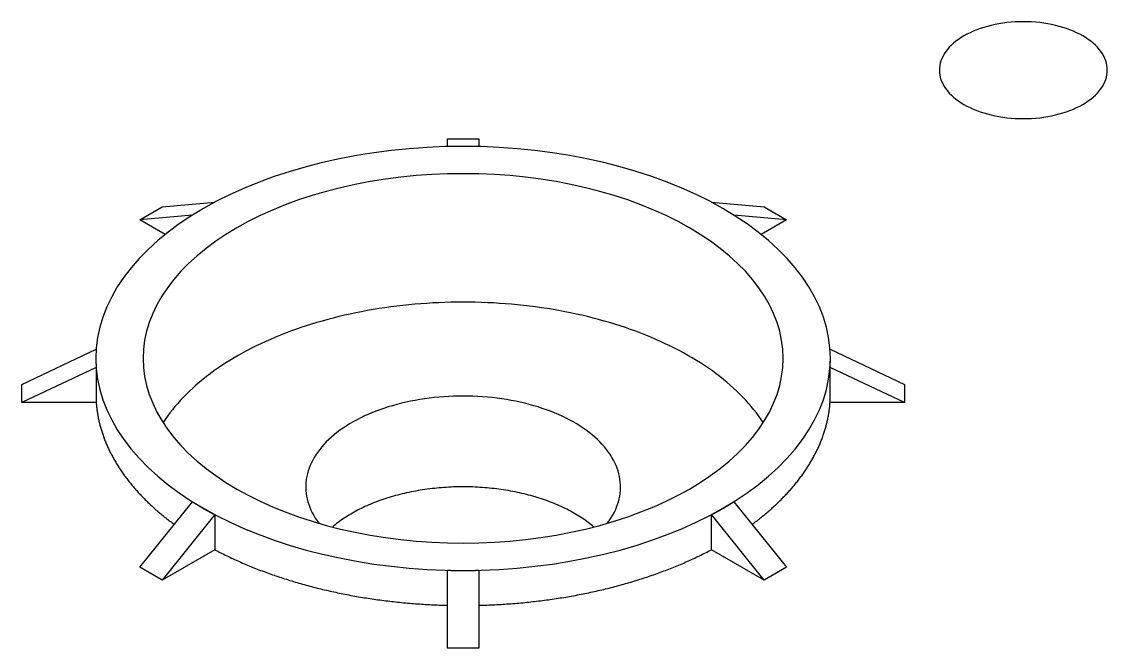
# Model space of a CAD drawing. Extents: x 5.39 to 8.56, y 4.01 to 6.42.
# Drawn here: x 7.7819 to 8.1892, y 5.7603 to 5.9954 of the extents above; entities that cross this region are included whole.
import ezdxf

# ---------------------------------------------------------------- set-up
doc = ezdxf.new("R2010")
doc.units = 0
doc.layers.add('VISIBLE_EDGES_ANSI_', color=7, linetype='CONTINUOUS')

msp = doc.modelspace()

# ---------------------------------------------------------------- linework, layer by layer
at = {"layer": 'VISIBLE_EDGES_ANSI_'}
for p, q in [((7.94165, 5.94857), (7.94165, 5.95152)), ((7.94165, 5.95152), (7.95346, 5.95152)), ((7.95346, 5.95152), (7.95346, 5.94857)), ((7.83462, 5.92593), (7.85437, 5.92769)), ((8.04074, 5.92769), (8.06048, 5.92593)), ((7.82627, 5.92111), (7.83462, 5.92593)), ((7.84602, 5.92287), (7.82627, 5.92111)), ((8.06884, 5.92111), (8.04908, 5.92287)), ((8.06048, 5.92593), (8.06884, 5.92111)), ((7.83578, 5.91561), (7.82627, 5.92111)), ((8.06884, 5.92111), (8.05932, 5.91561)), ((7.78194, 5.85931), (7.80988, 5.87249)), ((8.08522, 5.87249), (8.11317, 5.85931)), ((7.80988, 5.86567), (7.78194, 5.8525)), ((7.80976, 5.86908), (7.80976, 5.86902)), ((7.80988, 5.86567), (7.80988, 5.8525)), ((8.11317, 5.8525), (8.08522, 5.86567)), ((8.08522, 5.8525), (8.08522, 5.86567)), ((8.08535, 5.86908), (8.08535, 5.86902)), ((7.78194, 5.8525), (7.78194, 5.85931)), ((8.11317, 5.85931), (8.11317, 5.8525)), ((7.80988, 5.8525), (7.78194, 5.8525)), ((8.11317, 5.8525), (8.08522, 5.8525)), ((7.82627, 5.7907), (7.84603, 5.81529)), ((8.04907, 5.81529), (8.06884, 5.7907)), ((7.85438, 5.81047), (7.83462, 5.78588)), ((7.85438, 5.81047), (7.85438, 5.79729)), ((8.04072, 5.79729), (8.04072, 5.81047)), ((8.06048, 5.78588), (8.04072, 5.81047)), ((7.85438, 5.79729), (7.83462, 5.78588)), ((8.06048, 5.78588), (8.04072, 5.79729)), ((7.83462, 5.78588), (7.82627, 5.7907)), ((7.94165, 5.76029), (7.94165, 5.7896)), ((7.95346, 5.7896), (7.95346, 5.76029)), ((8.06884, 5.7907), (8.06048, 5.78588)), ((7.95346, 5.76029), (7.94165, 5.76029))]:
    msp.add_line(p, q, dxfattribs=at)
for points in [[(8.12624, 5.97725, 0), (8.12628, 5.97636, 0), (8.12639, 5.97547, 0), (8.12658, 5.97459, 0), (8.12684, 5.97371, 0), (8.12718, 5.97284, 0), (8.1276, 5.97198, 0), (8.12808, 5.97113, 0), (8.12864, 5.9703, 0), (8.12926, 5.96948, 0), (8.12996, 5.96868, 0), (8.13072, 5.96791, 0), (8.13155, 5.96715, 0), (8.13244, 5.96642, 0), (8.13339, 5.96572, 0), (8.1344, 5.96504, 0), (8.13546, 5.9644, 0), (8.13658, 5.96378, 0), (8.13775, 5.9632, 0), (8.13897, 5.96265, 0), (8.14024, 5.96213, 0), (8.14154, 5.96166, 0), (8.14289, 5.96122, 0), (8.14427, 5.96082, 0), (8.14568, 5.96045, 0), (8.14713, 5.96013, 0), (8.14859, 5.95985, 0), (8.15008, 5.95962, 0), (8.15159, 5.95942, 0), (8.15311, 5.95927, 0), (8.15465, 5.95916, 0), (8.15619, 5.95909, 0), (8.15774, 5.95907, 0), (8.15928, 5.95909, 0), (8.16082, 5.95916, 0), (8.16236, 5.95927, 0), (8.16388, 5.95942, 0), (8.16539, 5.95962, 0), (8.16688, 5.95985, 0), (8.16835, 5.96013, 0), (8.16979, 5.96045, 0), (8.1712, 5.96082, 0), (8.17258, 5.96122, 0), (8.17393, 5.96166, 0), (8.17523, 5.96213, 0), (8.1765, 5.96265, 0), (8.17772, 5.9632, 0), (8.17889, 5.96378, 0), (8.18001, 5.9644, 0), (8.18107, 5.96504, 0), (8.18208, 5.96572, 0), (8.18303, 5.96642, 0), (8.18392, 5.96715, 0), (8.18475, 5.96791, 0), (8.18551, 5.96868, 0), (8.18621, 5.96948, 0), (8.18683, 5.9703, 0), (8.18739, 5.97113, 0), (8.18788, 5.97198, 0), (8.18829, 5.97284, 0), (8.18863, 5.97371, 0), (8.18889, 5.97459, 0), (8.18908, 5.97547, 0), (8.18919, 5.97636, 0), (8.18923, 5.97725, 0), (8.18919, 5.97815, 0), (8.18908, 5.97904, 0), (8.18889, 5.97992, 0), (8.18863, 5.9808, 0), (8.18829, 5.98167, 0), (8.18788, 5.98253, 0), (8.18739, 5.98338, 0), (8.18683, 5.98421, 0), (8.18621, 5.98503, 0), (8.18551, 5.98583, 0), (8.18475, 5.9866, 0), (8.18392, 5.98736, 0), (8.18303, 5.98809, 0), (8.18208, 5.98879, 0), (8.18107, 5.98947, 0), (8.18001, 5.99011, 0), (8.17889, 5.99073, 0), (8.17772, 5.99131, 0), (8.1765, 5.99186, 0), (8.17523, 5.99237, 0), (8.17393, 5.99285, 0), (8.17258, 5.99329, 0), (8.1712, 5.99369, 0), (8.16979, 5.99405, 0), (8.16835, 5.99438, 0), (8.16688, 5.99466, 0), (8.16539, 5.99489, 0), (8.16388, 5.99509, 0), (8.16236, 5.99524, 0), (8.16082, 5.99535, 0), (8.15928, 5.99542, 0), (8.15774, 5.99544, 0), (8.15619, 5.99542, 0), (8.15465, 5.99535, 0), (8.15311, 5.99524, 0), (8.15159, 5.99509, 0), (8.15008, 5.99489, 0), (8.14859, 5.99466, 0), (8.14713, 5.99438, 0), (8.14568, 5.99405, 0), (8.14427, 5.99369, 0), (8.14289, 5.99329, 0), (8.14154, 5.99285, 0), (8.14024, 5.99237, 0), (8.13897, 5.99186, 0), (8.13775, 5.99131, 0), (8.13658, 5.99073, 0), (8.13546, 5.99011, 0), (8.1344, 5.98947, 0), (8.13339, 5.98879, 0), (8.13244, 5.98809, 0), (8.13155, 5.98736, 0), (8.13072, 5.9866, 0), (8.12996, 5.98583, 0), (8.12926, 5.98503, 0), (8.12864, 5.98421, 0), (8.12808, 5.98338, 0), (8.1276, 5.98253, 0), (8.12718, 5.98167, 0), (8.12684, 5.9808, 0), (8.12658, 5.97992, 0), (8.12639, 5.97904, 0), (8.12628, 5.97815, 0), (8.12624, 5.97725, 0)], [(7.80976, 5.86908, 0), (7.80992, 5.86518, 0), (7.81042, 5.86129, 0), (7.81125, 5.85741, 0), (7.8124, 5.85356, 0), (7.81389, 5.84975, 0), (7.81569, 5.84599, 0), (7.81781, 5.84228, 0), (7.82025, 5.83864, 0), (7.82299, 5.83507, 0), (7.82603, 5.83158, 0), (7.82936, 5.82818, 0), (7.83298, 5.82489, 0), (7.83687, 5.82169, 0), (7.84104, 5.81861, 0), (7.84545, 5.81566, 0), (7.85012, 5.81283, 0), (7.85501, 5.81014, 0), (7.86014, 5.80759, 0), (7.86547, 5.80518, 0), (7.871, 5.80294, 0), (7.87671, 5.80085, 0), (7.8826, 5.79892, 0), (7.88864, 5.79717, 0), (7.89482, 5.79558, 0), (7.90113, 5.79418, 0), (7.90755, 5.79295, 0), (7.91407, 5.79191, 0), (7.92067, 5.79106, 0), (7.92733, 5.79039, 0), (7.93405, 5.78991, 0), (7.94079, 5.78962, 0), (7.94755, 5.78953, 0), (7.95431, 5.78962, 0), (7.96106, 5.78991, 0), (7.96777, 5.79039, 0), (7.97443, 5.79106, 0), (7.98103, 5.79191, 0), (7.98755, 5.79295, 0), (7.99397, 5.79418, 0), (8.00028, 5.79558, 0), (8.00647, 5.79717, 0), (8.01251, 5.79892, 0), (8.01839, 5.80085, 0), (8.02411, 5.80294, 0), (8.02964, 5.80518, 0), (8.03497, 5.80759, 0), (8.04009, 5.81014, 0), (8.04499, 5.81283, 0), (8.04965, 5.81566, 0), (8.05407, 5.81861, 0), (8.05823, 5.82169, 0), (8.06213, 5.82489, 0), (8.06574, 5.82818, 0), (8.06908, 5.83158, 0), (8.07212, 5.83507, 0), (8.07486, 5.83864, 0), (8.07729, 5.84228, 0), (8.07941, 5.84599, 0), (8.08122, 5.84975, 0), (8.0827, 5.85356, 0), (8.08386, 5.85741, 0), (8.08468, 5.86129, 0), (8.08518, 5.86518, 0), (8.08535, 5.86908, 0), (8.08518, 5.87299, 0), (8.08468, 5.87688, 0), (8.08386, 5.88076, 0), (8.0827, 5.88461, 0), (8.08122, 5.88842, 0), (8.07941, 5.89218, 0), (8.07729, 5.89589, 0), (8.07486, 5.89953, 0), (8.07212, 5.9031, 0), (8.06908, 5.90659, 0), (8.06574, 5.90998, 0), (8.06213, 5.91328, 0), (8.05823, 5.91648, 0), (8.05407, 5.91955, 0), (8.04965, 5.92251, 0), (8.04499, 5.92534, 0), (8.04009, 5.92803, 0), (8.03497, 5.93058, 0), (8.02964, 5.93298, 0), (8.02411, 5.93523, 0), (8.01839, 5.93732, 0), (8.01251, 5.93925, 0), (8.00647, 5.941, 0), (8.00028, 5.94259, 0), (7.99397, 5.94399, 0), (7.98755, 5.94522, 0), (7.98103, 5.94626, 0), (7.97443, 5.94711, 0), (7.96777, 5.94778, 0), (7.96106, 5.94826, 0), (7.95431, 5.94855, 0), (7.94755, 5.94864, 0), (7.94079, 5.94855, 0), (7.93405, 5.94826, 0), (7.92733, 5.94778, 0), (7.92067, 5.94711, 0), (7.91407, 5.94626, 0), (7.90755, 5.94522, 0), (7.90113, 5.94399, 0), (7.89482, 5.94259, 0), (7.88864, 5.941, 0), (7.8826, 5.93925, 0), (7.87671, 5.93732, 0), (7.871, 5.93523, 0), (7.86547, 5.93298, 0), (7.86014, 5.93058, 0), (7.85501, 5.92803, 0), (7.85012, 5.92534, 0), (7.84545, 5.92251, 0), (7.84104, 5.91955, 0), (7.83687, 5.91648, 0), (7.83298, 5.91328, 0), (7.82936, 5.90998, 0), (7.82603, 5.90659, 0), (7.82299, 5.9031, 0), (7.82025, 5.89953, 0), (7.81781, 5.89589, 0), (7.81569, 5.89218, 0), (7.81389, 5.88842, 0), (7.8124, 5.88461, 0), (7.81125, 5.88076, 0), (7.81042, 5.87688, 0), (7.80992, 5.87299, 0), (7.80976, 5.86908, 0)], [(7.82747, 5.86908, 0), (7.82762, 5.86568, 0), (7.82805, 5.86229, 0), (7.82877, 5.85891, 0), (7.82978, 5.85556, 0), (7.83107, 5.85224, 0), (7.83264, 5.84896, 0), (7.83449, 5.84573, 0), (7.83661, 5.84255, 0), (7.839, 5.83944, 0), (7.84165, 5.8364, 0), (7.84456, 5.83344, 0), (7.84771, 5.83057, 0), (7.8511, 5.82779, 0), (7.85473, 5.8251, 0), (7.85858, 5.82253, 0), (7.86264, 5.82006, 0), (7.86691, 5.81772, 0), (7.87138, 5.81549, 0), (7.87602, 5.8134, 0), (7.88084, 5.81144, 0), (7.88582, 5.80962, 0), (7.89095, 5.80794, 0), (7.89621, 5.80641, 0), (7.9016, 5.80503, 0), (7.9071, 5.80381, 0), (7.9127, 5.80274, 0), (7.91838, 5.80184, 0), (7.92413, 5.80109, 0), (7.92993, 5.80051, 0), (7.93578, 5.80009, 0), (7.94166, 5.79984, 0), (7.94755, 5.79976, 0), (7.95344, 5.79984, 0), (7.95932, 5.80009, 0), (7.96517, 5.80051, 0), (7.97098, 5.80109, 0), (7.97673, 5.80184, 0), (7.98241, 5.80274, 0), (7.98801, 5.80381, 0), (7.9935, 5.80503, 0), (7.99889, 5.80641, 0), (8.00416, 5.80794, 0), (8.00929, 5.80962, 0), (8.01426, 5.81144, 0), (8.01908, 5.8134, 0), (8.02373, 5.81549, 0), (8.02819, 5.81772, 0), (8.03246, 5.82006, 0), (8.03652, 5.82253, 0), (8.04037, 5.8251, 0), (8.044, 5.82779, 0), (8.04739, 5.83057, 0), (8.05055, 5.83344, 0), (8.05345, 5.8364, 0), (8.0561, 5.83944, 0), (8.05849, 5.84255, 0), (8.06061, 5.84573, 0), (8.06246, 5.84896, 0), (8.06403, 5.85224, 0), (8.06532, 5.85556, 0), (8.06633, 5.85891, 0), (8.06705, 5.86229, 0), (8.06749, 5.86568, 0), (8.06763, 5.86908, 0), (8.06749, 5.87249, 0), (8.06705, 5.87588, 0), (8.06633, 5.87926, 0), (8.06532, 5.88261, 0), (8.06403, 5.88593, 0), (8.06246, 5.88921, 0), (8.06061, 5.89244, 0), (8.05849, 5.89562, 0), (8.0561, 5.89873, 0), (8.05345, 5.90177, 0), (8.05055, 5.90473, 0), (8.04739, 5.9076, 0), (8.044, 5.91038, 0), (8.04037, 5.91307, 0), (8.03652, 5.91564, 0), (8.03246, 5.91811, 0), (8.02819, 5.92045, 0), (8.02373, 5.92268, 0), (8.01908, 5.92477, 0), (8.01426, 5.92673, 0), (8.00929, 5.92855, 0), (8.00416, 5.93023, 0), (7.99889, 5.93176, 0), (7.9935, 5.93314, 0), (7.98801, 5.93436, 0), (7.98241, 5.93543, 0), (7.97673, 5.93633, 0), (7.97098, 5.93708, 0), (7.96517, 5.93766, 0), (7.95932, 5.93808, 0), (7.95344, 5.93833, 0), (7.94755, 5.93841, 0), (7.94166, 5.93833, 0), (7.93578, 5.93808, 0), (7.92993, 5.93766, 0), (7.92413, 5.93708, 0), (7.91838, 5.93633, 0), (7.9127, 5.93543, 0), (7.9071, 5.93436, 0), (7.9016, 5.93314, 0), (7.89621, 5.93176, 0), (7.89095, 5.93023, 0), (7.88582, 5.92855, 0), (7.88084, 5.92673, 0), (7.87602, 5.92477, 0), (7.87138, 5.92268, 0), (7.86691, 5.92045, 0), (7.86264, 5.91811, 0), (7.85858, 5.91564, 0), (7.85473, 5.91307, 0), (7.8511, 5.91038, 0), (7.84771, 5.9076, 0), (7.84456, 5.90473, 0), (7.84165, 5.90177, 0), (7.839, 5.89873, 0), (7.83661, 5.89562, 0), (7.83449, 5.89244, 0), (7.83264, 5.88921, 0), (7.83107, 5.88593, 0), (7.82978, 5.88261, 0), (7.82877, 5.87926, 0), (7.82805, 5.87588, 0), (7.82762, 5.87249, 0), (7.82747, 5.86908, 0)], [(8.06014, 5.84498, 0), (8.05932, 5.84621, 0), (8.05847, 5.84743, 0), (8.05758, 5.84864, 0), (8.05664, 5.84984, 0), (8.05567, 5.85103, 0), (8.05466, 5.85221, 0), (8.05361, 5.85338, 0), (8.05252, 5.85454, 0), (8.05139, 5.85568, 0), (8.05023, 5.85681, 0), (8.04903, 5.85793, 0), (8.04779, 5.85904, 0), (8.04652, 5.86013, 0), (8.04521, 5.86121, 0), (8.04386, 5.86227, 0), (8.04248, 5.86332, 0), (8.04107, 5.86436, 0), (8.03962, 5.86537, 0), (8.03814, 5.86637, 0), (8.03663, 5.86736, 0), (8.03508, 5.86833, 0), (8.0335, 5.86928, 0), (8.0319, 5.87021, 0), (8.03026, 5.87113, 0), (8.02859, 5.87203, 0), (8.02689, 5.87291, 0), (8.02516, 5.87377, 0), (8.02341, 5.87461, 0), (8.02163, 5.87543, 0), (8.01982, 5.87623, 0), (8.01799, 5.87702, 0), (8.01613, 5.87778, 0), (8.01424, 5.87852, 0), (8.01233, 5.87924, 0), (8.0104, 5.87994, 0), (8.00845, 5.88062, 0), (8.00647, 5.88128, 0), (8.00447, 5.88191, 0), (8.00245, 5.88252, 0), (8.00041, 5.88311, 0), (7.99836, 5.88368, 0), (7.99628, 5.88423, 0), (7.99419, 5.88475, 0), (7.99208, 5.88525, 0), (7.98995, 5.88573, 0), (7.98781, 5.88618, 0), (7.98566, 5.88661, 0), (7.98349, 5.88702, 0), (7.9813, 5.8874, 0), (7.97911, 5.88776, 0), (7.9769, 5.88809, 0), (7.97469, 5.8884, 0), (7.97246, 5.88869, 0), (7.97022, 5.88895, 0), (7.96798, 5.88918, 0), (7.96573, 5.8894, 0), (7.96347, 5.88958, 0), (7.96121, 5.88974, 0), (7.95894, 5.88988, 0), (7.95667, 5.88999, 0), (7.95439, 5.89008, 0), (7.95211, 5.89014, 0), (7.94983, 5.89018, 0), (7.94755, 5.89019, 0), (7.94527, 5.89018, 0), (7.94299, 5.89014, 0), (7.94071, 5.89008, 0), (7.93844, 5.88999, 0), (7.93617, 5.88988, 0), (7.9339, 5.88974, 0), (7.93163, 5.88958, 0), (7.92938, 5.8894, 0), (7.92713, 5.88918, 0), (7.92488, 5.88895, 0), (7.92265, 5.88869, 0), (7.92042, 5.8884, 0), (7.9182, 5.88809, 0), (7.916, 5.88776, 0), (7.9138, 5.8874, 0), (7.91162, 5.88702, 0), (7.90945, 5.88661, 0), (7.90729, 5.88618, 0), (7.90515, 5.88573, 0), (7.90303, 5.88525, 0), (7.90092, 5.88475, 0), (7.89882, 5.88423, 0), (7.89675, 5.88368, 0), (7.89469, 5.88311, 0), (7.89265, 5.88252, 0), (7.89063, 5.88191, 0), (7.88864, 5.88128, 0), (7.88666, 5.88062, 0), (7.8847, 5.87994, 0), (7.88277, 5.87924, 0), (7.88086, 5.87852, 0), (7.87898, 5.87778, 0), (7.87712, 5.87702, 0), (7.87528, 5.87623, 0), (7.87348, 5.87543, 0), (7.87169, 5.87461, 0), (7.86994, 5.87377, 0), (7.86821, 5.87291, 0), (7.86652, 5.87203, 0), (7.86485, 5.87113, 0), (7.86321, 5.87021, 0), (7.8616, 5.86928, 0), (7.86002, 5.86833, 0), (7.85848, 5.86736, 0), (7.85697, 5.86637, 0), (7.85548, 5.86537, 0), (7.85404, 5.86436, 0), (7.85262, 5.86332, 0), (7.85124, 5.86227, 0), (7.8499, 5.86121, 0), (7.84859, 5.86013, 0), (7.84732, 5.85904, 0), (7.84608, 5.85793, 0), (7.84488, 5.85681, 0), (7.84371, 5.85568, 0), (7.84259, 5.85454, 0), (7.8415, 5.85338, 0), (7.84045, 5.85221, 0), (7.83944, 5.85103, 0), (7.83846, 5.84984, 0), (7.83753, 5.84864, 0), (7.83664, 5.84743, 0), (7.83578, 5.84621, 0), (7.83497, 5.84498, 0)], [(7.80976, 5.86902, 0), (7.80976, 5.86899, 0), (7.80976, 5.86897, 0), (7.80976, 5.86894, 0), (7.80976, 5.86891, 0), (7.80976, 5.86889, 0), (7.80976, 5.86886, 0), (7.80976, 5.86883, 0), (7.80976, 5.86881, 0), (7.80976, 5.86878, 0), (7.80976, 5.86875, 0), (7.80976, 5.86873, 0), (7.80976, 5.8687, 0), (7.80976, 5.86867, 0), (7.80976, 5.86865, 0), (7.80976, 5.86862, 0), (7.80976, 5.86859, 0), (7.80976, 5.86857, 0), (7.80976, 5.86854, 0), (7.80976, 5.86851, 0), (7.80976, 5.86849, 0), (7.80976, 5.86846, 0), (7.80976, 5.86844, 0), (7.80976, 5.86841, 0), (7.80976, 5.86838, 0), (7.80976, 5.86836, 0), (7.80976, 5.86833, 0), (7.80976, 5.8683, 0), (7.80976, 5.86828, 0), (7.80976, 5.86825, 0), (7.80976, 5.86822, 0), (7.80976, 5.8682, 0), (7.80977, 5.86817, 0), (7.80977, 5.86814, 0), (7.80977, 5.86812, 0), (7.80977, 5.86809, 0), (7.80977, 5.86807, 0), (7.80977, 5.86804, 0), (7.80977, 5.86801, 0), (7.80977, 5.86799, 0), (7.80977, 5.86796, 0), (7.80977, 5.86793, 0), (7.80977, 5.86791, 0), (7.80977, 5.86788, 0), (7.80977, 5.86785, 0), (7.80977, 5.86783, 0), (7.80977, 5.8678, 0), (7.80977, 5.86778, 0), (7.80977, 5.86775, 0), (7.80978, 5.86772, 0), (7.80978, 5.8677, 0), (7.80978, 5.86767, 0), (7.80978, 5.86764, 0), (7.80978, 5.86762, 0), (7.80978, 5.86759, 0), (7.80978, 5.86757, 0), (7.80978, 5.86754, 0), (7.80978, 5.86751, 0), (7.80978, 5.86749, 0), (7.80978, 5.86746, 0), (7.80978, 5.86743, 0), (7.80979, 5.86741, 0), (7.80979, 5.86738, 0), (7.80979, 5.86736, 0), (7.80979, 5.86733, 0), (7.80979, 5.8673, 0), (7.80979, 5.86728, 0), (7.80979, 5.86725, 0), (7.80979, 5.86723, 0), (7.80979, 5.8672, 0), (7.8098, 5.86717, 0), (7.8098, 5.86715, 0), (7.8098, 5.86712, 0), (7.8098, 5.86709, 0), (7.8098, 5.86707, 0), (7.8098, 5.86704, 0), (7.8098, 5.86702, 0), (7.8098, 5.86699, 0), (7.8098, 5.86696, 0), (7.80981, 5.86694, 0), (7.80981, 5.86691, 0), (7.80981, 5.86689, 0), (7.80981, 5.86686, 0), (7.80981, 5.86683, 0), (7.80981, 5.86681, 0), (7.80981, 5.86678, 0), (7.80981, 5.86676, 0), (7.80982, 5.86673, 0), (7.80982, 5.8667, 0), (7.80982, 5.86668, 0), (7.80982, 5.86665, 0), (7.80982, 5.86663, 0), (7.80982, 5.8666, 0), (7.80982, 5.86657, 0), (7.80983, 5.86655, 0), (7.80983, 5.86652, 0), (7.80983, 5.8665, 0), (7.80983, 5.86647, 0), (7.80983, 5.86644, 0), (7.80983, 5.86642, 0), (7.80983, 5.86639, 0), (7.80984, 5.86637, 0), (7.80984, 5.86634, 0), (7.80984, 5.86631, 0), (7.80984, 5.86629, 0), (7.80984, 5.86626, 0), (7.80984, 5.86624, 0), (7.80985, 5.86621, 0), (7.80985, 5.86619, 0), (7.80985, 5.86616, 0), (7.80985, 5.86613, 0), (7.80985, 5.86611, 0), (7.80985, 5.86608, 0), (7.80986, 5.86606, 0), (7.80986, 5.86603, 0), (7.80986, 5.866, 0), (7.80986, 5.86598, 0), (7.80986, 5.86595, 0), (7.80986, 5.86593, 0), (7.80987, 5.8659, 0), (7.80987, 5.86588, 0), (7.80987, 5.86585, 0), (7.80987, 5.86582, 0), (7.80987, 5.8658, 0), (7.80988, 5.86577, 0), (7.80988, 5.86575, 0), (7.80988, 5.86572, 0), (7.80988, 5.8657, 0), (7.80988, 5.86567, 0)], [(8.08522, 5.86567, 0), (8.08522, 5.8657, 0), (8.08523, 5.86572, 0), (8.08523, 5.86575, 0), (8.08523, 5.86577, 0), (8.08523, 5.8658, 0), (8.08523, 5.86582, 0), (8.08523, 5.86585, 0), (8.08524, 5.86588, 0), (8.08524, 5.8659, 0), (8.08524, 5.86593, 0), (8.08524, 5.86595, 0), (8.08524, 5.86598, 0), (8.08525, 5.866, 0), (8.08525, 5.86603, 0), (8.08525, 5.86606, 0), (8.08525, 5.86608, 0), (8.08525, 5.86611, 0), (8.08525, 5.86613, 0), (8.08526, 5.86616, 0), (8.08526, 5.86619, 0), (8.08526, 5.86621, 0), (8.08526, 5.86624, 0), (8.08526, 5.86626, 0), (8.08526, 5.86629, 0), (8.08527, 5.86631, 0), (8.08527, 5.86634, 0), (8.08527, 5.86637, 0), (8.08527, 5.86639, 0), (8.08527, 5.86642, 0), (8.08527, 5.86644, 0), (8.08527, 5.86647, 0), (8.08528, 5.8665, 0), (8.08528, 5.86652, 0), (8.08528, 5.86655, 0), (8.08528, 5.86657, 0), (8.08528, 5.8666, 0), (8.08528, 5.86663, 0), (8.08529, 5.86665, 0), (8.08529, 5.86668, 0), (8.08529, 5.8667, 0), (8.08529, 5.86673, 0), (8.08529, 5.86676, 0), (8.08529, 5.86678, 0), (8.08529, 5.86681, 0), (8.08529, 5.86683, 0), (8.0853, 5.86686, 0), (8.0853, 5.86689, 0), (8.0853, 5.86691, 0), (8.0853, 5.86694, 0), (8.0853, 5.86696, 0), (8.0853, 5.86699, 0), (8.0853, 5.86702, 0), (8.0853, 5.86704, 0), (8.08531, 5.86707, 0), (8.08531, 5.86709, 0), (8.08531, 5.86712, 0), (8.08531, 5.86715, 0), (8.08531, 5.86717, 0), (8.08531, 5.8672, 0), (8.08531, 5.86723, 0), (8.08531, 5.86725, 0), (8.08531, 5.86728, 0), (8.08532, 5.8673, 0), (8.08532, 5.86733, 0), (8.08532, 5.86736, 0), (8.08532, 5.86738, 0), (8.08532, 5.86741, 0), (8.08532, 5.86743, 0), (8.08532, 5.86746, 0), (8.08532, 5.86749, 0), (8.08532, 5.86751, 0), (8.08532, 5.86754, 0), (8.08532, 5.86757, 0), (8.08533, 5.86759, 0), (8.08533, 5.86762, 0), (8.08533, 5.86764, 0), (8.08533, 5.86767, 0), (8.08533, 5.8677, 0), (8.08533, 5.86772, 0), (8.08533, 5.86775, 0), (8.08533, 5.86778, 0), (8.08533, 5.8678, 0), (8.08533, 5.86783, 0), (8.08533, 5.86785, 0), (8.08533, 5.86788, 0), (8.08533, 5.86791, 0), (8.08533, 5.86793, 0), (8.08534, 5.86796, 0), (8.08534, 5.86799, 0), (8.08534, 5.86801, 0), (8.08534, 5.86804, 0), (8.08534, 5.86807, 0), (8.08534, 5.86809, 0), (8.08534, 5.86812, 0), (8.08534, 5.86814, 0), (8.08534, 5.86817, 0), (8.08534, 5.8682, 0), (8.08534, 5.86822, 0), (8.08534, 5.86825, 0), (8.08534, 5.86828, 0), (8.08534, 5.8683, 0), (8.08534, 5.86833, 0), (8.08534, 5.86836, 0), (8.08534, 5.86838, 0), (8.08534, 5.86841, 0), (8.08534, 5.86844, 0), (8.08534, 5.86846, 0), (8.08534, 5.86849, 0), (8.08534, 5.86851, 0), (8.08535, 5.86854, 0), (8.08535, 5.86857, 0), (8.08535, 5.86859, 0), (8.08535, 5.86862, 0), (8.08535, 5.86865, 0), (8.08535, 5.86867, 0), (8.08535, 5.8687, 0), (8.08535, 5.86873, 0), (8.08535, 5.86875, 0), (8.08535, 5.86878, 0), (8.08535, 5.86881, 0), (8.08535, 5.86883, 0), (8.08535, 5.86886, 0), (8.08535, 5.86889, 0), (8.08535, 5.86891, 0), (8.08535, 5.86894, 0), (8.08535, 5.86897, 0), (8.08535, 5.86899, 0), (8.08535, 5.86902, 0)], [(8.00165, 5.80719, 0), (8.00236, 5.80817, 0), (8.00301, 5.80915, 0), (8.00361, 5.81015, 0), (8.00416, 5.81116, 0), (8.00466, 5.81218, 0), (8.0051, 5.8132, 0), (8.00548, 5.81423, 0), (8.00581, 5.81527, 0), (8.00608, 5.81632, 0), (8.0063, 5.81737, 0), (8.00646, 5.81842, 0), (8.00656, 5.81948, 0), (8.0066, 5.82053, 0), (8.00659, 5.82159, 0), (8.00653, 5.82264, 0), (8.0064, 5.8237, 0), (8.00622, 5.82475, 0), (8.00599, 5.8258, 0), (8.00569, 5.82684, 0), (8.00535, 5.82788, 0), (8.00494, 5.82891, 0), (8.00448, 5.82993, 0), (8.00397, 5.83095, 0), (8.0034, 5.83195, 0), (8.00278, 5.83294, 0), (8.0021, 5.83393, 0), (8.00138, 5.8349, 0), (8.0006, 5.83585, 0), (7.99977, 5.83679, 0), (7.99889, 5.83772, 0), (7.99796, 5.83863, 0), (7.99698, 5.83952, 0), (7.99596, 5.8404, 0), (7.99488, 5.84126, 0), (7.99377, 5.84209, 0), (7.99261, 5.84291, 0), (7.9914, 5.84371, 0), (7.99015, 5.84448, 0), (7.98887, 5.84523, 0), (7.98754, 5.84596, 0), (7.98617, 5.84666, 0), (7.98477, 5.84734, 0), (7.98333, 5.84799, 0), (7.98186, 5.84862, 0), (7.98035, 5.84922, 0), (7.97881, 5.84979, 0), (7.97725, 5.85034, 0), (7.97565, 5.85086, 0), (7.97403, 5.85134, 0), (7.97238, 5.8518, 0), (7.97071, 5.85223, 0), (7.96901, 5.85263, 0), (7.9673, 5.853, 0), (7.96556, 5.85334, 0), (7.96381, 5.85364, 0), (7.96204, 5.85392, 0), (7.96026, 5.85416, 0), (7.95847, 5.85437, 0), (7.95667, 5.85455, 0), (7.95485, 5.8547, 0), (7.95304, 5.85481, 0), (7.95121, 5.8549, 0), (7.94938, 5.85495, 0), (7.94755, 5.85496, 0), (7.94572, 5.85495, 0), (7.94389, 5.8549, 0), (7.94207, 5.85481, 0), (7.94025, 5.8547, 0), (7.93844, 5.85455, 0), (7.93663, 5.85437, 0), (7.93484, 5.85416, 0), (7.93306, 5.85392, 0), (7.93129, 5.85364, 0), (7.92954, 5.85334, 0), (7.92781, 5.853, 0), (7.92609, 5.85263, 0), (7.9244, 5.85223, 0), (7.92273, 5.8518, 0), (7.92108, 5.85134, 0), (7.91945, 5.85086, 0), (7.91786, 5.85034, 0), (7.91629, 5.84979, 0), (7.91475, 5.84922, 0), (7.91325, 5.84862, 0), (7.91177, 5.84799, 0), (7.91034, 5.84734, 0), (7.90893, 5.84666, 0), (7.90757, 5.84596, 0), (7.90624, 5.84523, 0), (7.90495, 5.84448, 0), (7.9037, 5.84371, 0), (7.9025, 5.84291, 0), (7.90134, 5.84209, 0), (7.90022, 5.84126, 0), (7.89915, 5.8404, 0), (7.89812, 5.83952, 0), (7.89715, 5.83863, 0), (7.89622, 5.83772, 0), (7.89534, 5.83679, 0), (7.89451, 5.83585, 0), (7.89373, 5.8349, 0), (7.893, 5.83393, 0), (7.89233, 5.83294, 0), (7.89171, 5.83195, 0), (7.89114, 5.83095, 0), (7.89062, 5.82993, 0), (7.89016, 5.82891, 0), (7.88976, 5.82788, 0), (7.88941, 5.82684, 0), (7.88912, 5.8258, 0), (7.88888, 5.82475, 0), (7.8887, 5.8237, 0), (7.88858, 5.82264, 0), (7.88851, 5.82159, 0), (7.8885, 5.82053, 0), (7.88855, 5.81948, 0), (7.88865, 5.81842, 0), (7.88881, 5.81737, 0), (7.88902, 5.81632, 0), (7.8893, 5.81527, 0), (7.88963, 5.81423, 0), (7.89001, 5.8132, 0), (7.89045, 5.81218, 0), (7.89094, 5.81116, 0), (7.89149, 5.81015, 0), (7.89209, 5.80915, 0), (7.89275, 5.80817, 0), (7.89346, 5.80719, 0)], [(7.80988, 5.8525, 0), (7.80991, 5.85211, 0), (7.80995, 5.85172, 0), (7.80998, 5.85134, 0), (7.81002, 5.85095, 0), (7.81007, 5.85056, 0), (7.81011, 5.85018, 0), (7.81016, 5.84979, 0), (7.81022, 5.8494, 0), (7.81027, 5.84902, 0), (7.81033, 5.84863, 0), (7.8104, 5.84825, 0), (7.81046, 5.84786, 0), (7.81053, 5.84748, 0), (7.81061, 5.84709, 0), (7.81068, 5.84671, 0), (7.81076, 5.84632, 0), (7.81084, 5.84594, 0), (7.81093, 5.84556, 0), (7.81102, 5.84517, 0), (7.81111, 5.84479, 0), (7.8112, 5.84441, 0), (7.8113, 5.84402, 0), (7.8114, 5.84364, 0), (7.81151, 5.84326, 0), (7.81162, 5.84288, 0), (7.81173, 5.84249, 0), (7.81184, 5.84211, 0), (7.81196, 5.84173, 0), (7.81208, 5.84135, 0), (7.81221, 5.84097, 0), (7.81233, 5.84059, 0), (7.81247, 5.84021, 0), (7.8126, 5.83983, 0), (7.81274, 5.83945, 0), (7.81288, 5.83907, 0), (7.81302, 5.83869, 0), (7.81317, 5.83832, 0), (7.81332, 5.83794, 0), (7.81347, 5.83756, 0), (7.81363, 5.83719, 0), (7.81379, 5.83681, 0), (7.81395, 5.83643, 0), (7.81411, 5.83606, 0), (7.81428, 5.83569, 0), (7.81445, 5.83531, 0), (7.81463, 5.83494, 0), (7.81481, 5.83456, 0), (7.81499, 5.83419, 0), (7.81517, 5.83382, 0), (7.81536, 5.83345, 0), (7.81555, 5.83308, 0), (7.81575, 5.83271, 0), (7.81594, 5.83234, 0), (7.81614, 5.83197, 0), (7.81635, 5.8316, 0), (7.81655, 5.83123, 0), (7.81676, 5.83086, 0), (7.81698, 5.83049, 0), (7.81719, 5.83013, 0), (7.81741, 5.82976, 0), (7.81763, 5.8294, 0), (7.81786, 5.82903, 0), (7.81808, 5.82867, 0), (7.81832, 5.8283, 0), (7.81855, 5.82794, 0), (7.81879, 5.82758, 0), (7.81903, 5.82722, 0), (7.81927, 5.82686, 0), (7.81952, 5.8265, 0), (7.81977, 5.82614, 0), (7.82002, 5.82578, 0), (7.82027, 5.82542, 0), (7.82053, 5.82506, 0), (7.82079, 5.82471, 0), (7.82106, 5.82435, 0), (7.82133, 5.824, 0), (7.8216, 5.82364, 0), (7.82187, 5.82329, 0), (7.82215, 5.82294, 0), (7.82243, 5.82258, 0), (7.82271, 5.82223, 0), (7.82299, 5.82188, 0), (7.82328, 5.82153, 0), (7.82357, 5.82118, 0), (7.82387, 5.82084, 0), (7.82416, 5.82049, 0), (7.82446, 5.82014, 0), (7.82477, 5.8198, 0), (7.82507, 5.81945, 0), (7.82538, 5.81911, 0), (7.82569, 5.81877, 0), (7.82601, 5.81842, 0), (7.82632, 5.81808, 0), (7.82664, 5.81774, 0), (7.82697, 5.8174, 0), (7.82729, 5.81707, 0), (7.82762, 5.81673, 0), (7.82795, 5.81639, 0), (7.82829, 5.81606, 0), (7.82863, 5.81572, 0), (7.82897, 5.81539, 0), (7.82931, 5.81506, 0), (7.82965, 5.81472, 0), (7.83, 5.81439, 0), (7.83035, 5.81406, 0), (7.83071, 5.81373, 0), (7.83107, 5.81341, 0), (7.83142, 5.81308, 0), (7.83179, 5.81275, 0), (7.83215, 5.81243, 0), (7.83252, 5.81211, 0), (7.83289, 5.81178, 0), (7.83326, 5.81146, 0), (7.83364, 5.81114, 0), (7.83402, 5.81082, 0), (7.8344, 5.8105, 0), (7.83478, 5.81019, 0), (7.83517, 5.80987, 0), (7.83556, 5.80955, 0), (7.83595, 5.80924, 0), (7.83635, 5.80893, 0), (7.83674, 5.80862, 0), (7.83714, 5.8083, 0), (7.83755, 5.808, 0), (7.83795, 5.80769, 0), (7.83836, 5.80738, 0), (7.83877, 5.80707, 0), (7.83918, 5.80677, 0)], [(8.05592, 5.80677, 0), (8.05634, 5.80707, 0), (8.05675, 5.80738, 0), (8.05715, 5.80769, 0), (8.05756, 5.808, 0), (8.05796, 5.8083, 0), (8.05836, 5.80862, 0), (8.05876, 5.80893, 0), (8.05915, 5.80924, 0), (8.05955, 5.80955, 0), (8.05993, 5.80987, 0), (8.06032, 5.81019, 0), (8.06071, 5.8105, 0), (8.06109, 5.81082, 0), (8.06147, 5.81114, 0), (8.06184, 5.81146, 0), (8.06221, 5.81178, 0), (8.06258, 5.81211, 0), (8.06295, 5.81243, 0), (8.06332, 5.81275, 0), (8.06368, 5.81308, 0), (8.06404, 5.81341, 0), (8.0644, 5.81373, 0), (8.06475, 5.81406, 0), (8.0651, 5.81439, 0), (8.06545, 5.81472, 0), (8.0658, 5.81506, 0), (8.06614, 5.81539, 0), (8.06648, 5.81572, 0), (8.06682, 5.81606, 0), (8.06715, 5.81639, 0), (8.06748, 5.81673, 0), (8.06781, 5.81707, 0), (8.06814, 5.8174, 0), (8.06846, 5.81774, 0), (8.06878, 5.81808, 0), (8.0691, 5.81842, 0), (8.06941, 5.81877, 0), (8.06972, 5.81911, 0), (8.07003, 5.81945, 0), (8.07034, 5.8198, 0), (8.07064, 5.82014, 0), (8.07094, 5.82049, 0), (8.07124, 5.82084, 0), (8.07153, 5.82118, 0), (8.07182, 5.82153, 0), (8.07211, 5.82188, 0), (8.0724, 5.82223, 0), (8.07268, 5.82258, 0), (8.07296, 5.82294, 0), (8.07323, 5.82329, 0), (8.07351, 5.82364, 0), (8.07378, 5.824, 0), (8.07405, 5.82435, 0), (8.07431, 5.82471, 0), (8.07457, 5.82506, 0), (8.07483, 5.82542, 0), (8.07509, 5.82578, 0), (8.07534, 5.82614, 0), (8.07559, 5.8265, 0), (8.07583, 5.82686, 0), (8.07608, 5.82722, 0), (8.07632, 5.82758, 0), (8.07655, 5.82794, 0), (8.07679, 5.8283, 0), (8.07702, 5.82867, 0), (8.07725, 5.82903, 0), (8.07747, 5.8294, 0), (8.07769, 5.82976, 0), (8.07791, 5.83013, 0), (8.07813, 5.83049, 0), (8.07834, 5.83086, 0), (8.07855, 5.83123, 0), (8.07876, 5.8316, 0), (8.07896, 5.83197, 0), (8.07916, 5.83234, 0), (8.07936, 5.83271, 0), (8.07955, 5.83308, 0), (8.07974, 5.83345, 0), (8.07993, 5.83382, 0), (8.08012, 5.83419, 0), (8.0803, 5.83456, 0), (8.08048, 5.83494, 0), (8.08065, 5.83531, 0), (8.08082, 5.83569, 0), (8.08099, 5.83606, 0), (8.08116, 5.83643, 0), (8.08132, 5.83681, 0), (8.08148, 5.83719, 0), (8.08164, 5.83756, 0), (8.08179, 5.83794, 0), (8.08194, 5.83832, 0), (8.08208, 5.83869, 0), (8.08223, 5.83907, 0), (8.08237, 5.83945, 0), (8.08251, 5.83983, 0), (8.08264, 5.84021, 0), (8.08277, 5.84059, 0), (8.0829, 5.84097, 0), (8.08302, 5.84135, 0), (8.08314, 5.84173, 0), (8.08326, 5.84211, 0), (8.08338, 5.84249, 0), (8.08349, 5.84288, 0), (8.0836, 5.84326, 0), (8.0837, 5.84364, 0), (8.0838, 5.84402, 0), (8.0839, 5.84441, 0), (8.084, 5.84479, 0), (8.08409, 5.84517, 0), (8.08418, 5.84556, 0), (8.08426, 5.84594, 0), (8.08434, 5.84632, 0), (8.08442, 5.84671, 0), (8.0845, 5.84709, 0), (8.08457, 5.84748, 0), (8.08464, 5.84786, 0), (8.08471, 5.84825, 0), (8.08477, 5.84863, 0), (8.08483, 5.84902, 0), (8.08489, 5.8494, 0), (8.08494, 5.84979, 0), (8.08499, 5.85018, 0), (8.08504, 5.85056, 0), (8.08508, 5.85095, 0), (8.08512, 5.85134, 0), (8.08516, 5.85172, 0), (8.08519, 5.85211, 0), (8.08522, 5.8525, 0)], [(7.99658, 5.8058, 0), (7.99607, 5.80623, 0), (7.99555, 5.80666, 0), (7.99502, 5.80708, 0), (7.99447, 5.8075, 0), (7.99392, 5.80791, 0), (7.99335, 5.80831, 0), (7.99278, 5.80872, 0), (7.99219, 5.80911, 0), (7.9916, 5.80951, 0), (7.99099, 5.80989, 0), (7.99037, 5.81027, 0), (7.98974, 5.81065, 0), (7.98911, 5.81102, 0), (7.98846, 5.81138, 0), (7.9878, 5.81174, 0), (7.98714, 5.81209, 0), (7.98646, 5.81244, 0), (7.98578, 5.81278, 0), (7.98508, 5.81312, 0), (7.98438, 5.81345, 0), (7.98367, 5.81377, 0), (7.98295, 5.81408, 0), (7.98222, 5.81439, 0), (7.98149, 5.8147, 0), (7.98074, 5.81499, 0), (7.97999, 5.81528, 0), (7.97923, 5.81557, 0), (7.97847, 5.81584, 0), (7.97769, 5.81611, 0), (7.97691, 5.81638, 0), (7.97613, 5.81663, 0), (7.97533, 5.81688, 0), (7.97453, 5.81712, 0), (7.97372, 5.81736, 0), (7.97291, 5.81758, 0), (7.97209, 5.8178, 0), (7.97127, 5.81802, 0), (7.97044, 5.81822, 0), (7.9696, 5.81842, 0), (7.96876, 5.81861, 0), (7.96791, 5.8188, 0), (7.96706, 5.81897, 0), (7.96621, 5.81914, 0), (7.96535, 5.8193, 0), (7.96448, 5.81946, 0), (7.96362, 5.8196, 0), (7.96274, 5.81974, 0), (7.96187, 5.81987, 0), (7.96099, 5.81999, 0), (7.96011, 5.82011, 0), (7.95922, 5.82022, 0), (7.95834, 5.82031, 0), (7.95745, 5.82041, 0), (7.95656, 5.82049, 0), (7.95566, 5.82056, 0), (7.95476, 5.82063, 0), (7.95387, 5.82069, 0), (7.95297, 5.82074, 0), (7.95207, 5.82079, 0), (7.95117, 5.82082, 0), (7.95026, 5.82085, 0), (7.94936, 5.82087, 0), (7.94846, 5.82088, 0), (7.94755, 5.82089, 0), (7.94665, 5.82088, 0), (7.94575, 5.82087, 0), (7.94484, 5.82085, 0), (7.94394, 5.82082, 0), (7.94304, 5.82079, 0), (7.94214, 5.82074, 0), (7.94124, 5.82069, 0), (7.94034, 5.82063, 0), (7.93944, 5.82056, 0), (7.93855, 5.82049, 0), (7.93766, 5.82041, 0), (7.93677, 5.82031, 0), (7.93588, 5.82022, 0), (7.935, 5.82011, 0), (7.93411, 5.81999, 0), (7.93324, 5.81987, 0), (7.93236, 5.81974, 0), (7.93149, 5.8196, 0), (7.93062, 5.81946, 0), (7.92976, 5.8193, 0), (7.9289, 5.81914, 0), (7.92804, 5.81897, 0), (7.92719, 5.8188, 0), (7.92635, 5.81861, 0), (7.9255, 5.81842, 0), (7.92467, 5.81822, 0), (7.92384, 5.81802, 0), (7.92301, 5.8178, 0), (7.92219, 5.81758, 0), (7.92138, 5.81736, 0), (7.92057, 5.81712, 0), (7.91977, 5.81688, 0), (7.91898, 5.81663, 0), (7.91819, 5.81638, 0), (7.91741, 5.81611, 0), (7.91664, 5.81584, 0), (7.91587, 5.81557, 0), (7.91511, 5.81528, 0), (7.91436, 5.81499, 0), (7.91362, 5.8147, 0), (7.91288, 5.81439, 0), (7.91215, 5.81408, 0), (7.91143, 5.81377, 0), (7.91072, 5.81345, 0), (7.91002, 5.81312, 0), (7.90933, 5.81278, 0), (7.90864, 5.81244, 0), (7.90797, 5.81209, 0), (7.9073, 5.81174, 0), (7.90665, 5.81138, 0), (7.906, 5.81102, 0), (7.90536, 5.81065, 0), (7.90473, 5.81027, 0), (7.90412, 5.80989, 0), (7.90351, 5.80951, 0), (7.90291, 5.80911, 0), (7.90233, 5.80872, 0), (7.90175, 5.80831, 0), (7.90118, 5.80791, 0), (7.90063, 5.8075, 0), (7.90009, 5.80708, 0), (7.89956, 5.80666, 0), (7.89903, 5.80623, 0), (7.89852, 5.8058, 0)], [(7.84603, 5.81529, 0), (7.84609, 5.81525, 0), (7.84616, 5.81521, 0), (7.84622, 5.81516, 0), (7.84628, 5.81512, 0), (7.84634, 5.81508, 0), (7.84641, 5.81504, 0), (7.84647, 5.815, 0), (7.84653, 5.81496, 0), (7.84659, 5.81492, 0), (7.84666, 5.81488, 0), (7.84672, 5.81484, 0), (7.84678, 5.8148, 0), (7.84685, 5.81476, 0), (7.84691, 5.81472, 0), (7.84697, 5.81468, 0), (7.84703, 5.81464, 0), (7.8471, 5.8146, 0), (7.84716, 5.81456, 0), (7.84722, 5.81452, 0), (7.84729, 5.81448, 0), (7.84735, 5.81444, 0), (7.84741, 5.8144, 0), (7.84748, 5.81436, 0), (7.84754, 5.81432, 0), (7.8476, 5.81428, 0), (7.84767, 5.81424, 0), (7.84773, 5.8142, 0), (7.8478, 5.81416, 0), (7.84786, 5.81412, 0), (7.84792, 5.81408, 0), (7.84799, 5.81404, 0), (7.84805, 5.814, 0), (7.84811, 5.81396, 0), (7.84818, 5.81392, 0), (7.84824, 5.81388, 0), (7.84831, 5.81384, 0), (7.84837, 5.8138, 0), (7.84843, 5.81376, 0), (7.8485, 5.81372, 0), (7.84856, 5.81369, 0), (7.84863, 5.81365, 0), (7.84869, 5.81361, 0), (7.84876, 5.81357, 0), (7.84882, 5.81353, 0), (7.84888, 5.81349, 0), (7.84895, 5.81345, 0), (7.84901, 5.81341, 0), (7.84908, 5.81338, 0), (7.84914, 5.81334, 0), (7.84921, 5.8133, 0), (7.84927, 5.81326, 0), (7.84934, 5.81322, 0), (7.8494, 5.81318, 0), (7.84947, 5.81314, 0), (7.84953, 5.81311, 0), (7.8496, 5.81307, 0), (7.84966, 5.81303, 0), (7.84973, 5.81299, 0), (7.84979, 5.81295, 0), (7.84986, 5.81292, 0), (7.84992, 5.81288, 0), (7.84999, 5.81284, 0), (7.85005, 5.8128, 0), (7.85012, 5.81277, 0), (7.85018, 5.81273, 0), (7.85025, 5.81269, 0), (7.85031, 5.81265, 0), (7.85038, 5.81261, 0), (7.85044, 5.81258, 0), (7.85051, 5.81254, 0), (7.85057, 5.8125, 0), (7.85064, 5.81247, 0), (7.85071, 5.81243, 0), (7.85077, 5.81239, 0), (7.85084, 5.81235, 0), (7.8509, 5.81232, 0), (7.85097, 5.81228, 0), (7.85103, 5.81224, 0), (7.8511, 5.81221, 0), (7.85117, 5.81217, 0), (7.85123, 5.81213, 0), (7.8513, 5.8121, 0), (7.85136, 5.81206, 0), (7.85143, 5.81202, 0), (7.8515, 5.81199, 0), (7.85156, 5.81195, 0), (7.85163, 5.81191, 0), (7.8517, 5.81188, 0), (7.85176, 5.81184, 0), (7.85183, 5.8118, 0), (7.85189, 5.81177, 0), (7.85196, 5.81173, 0), (7.85203, 5.8117, 0), (7.85209, 5.81166, 0), (7.85216, 5.81162, 0), (7.85223, 5.81159, 0), (7.85229, 5.81155, 0), (7.85236, 5.81152, 0), (7.85243, 5.81148, 0), (7.85249, 5.81144, 0), (7.85256, 5.81141, 0), (7.85263, 5.81137, 0), (7.85269, 5.81134, 0), (7.85276, 5.8113, 0), (7.85283, 5.81127, 0), (7.8529, 5.81123, 0), (7.85296, 5.8112, 0), (7.85303, 5.81116, 0), (7.8531, 5.81112, 0), (7.85316, 5.81109, 0), (7.85323, 5.81105, 0), (7.8533, 5.81102, 0), (7.85337, 5.81098, 0), (7.85343, 5.81095, 0), (7.8535, 5.81091, 0), (7.85357, 5.81088, 0), (7.85364, 5.81084, 0), (7.8537, 5.81081, 0), (7.85377, 5.81078, 0), (7.85384, 5.81074, 0), (7.85391, 5.81071, 0), (7.85397, 5.81067, 0), (7.85404, 5.81064, 0), (7.85411, 5.8106, 0), (7.85418, 5.81057, 0), (7.85425, 5.81053, 0), (7.85431, 5.8105, 0), (7.85438, 5.81047, 0)], [(8.04072, 5.81047, 0), (8.04079, 5.8105, 0), (8.04086, 5.81053, 0), (8.04093, 5.81057, 0), (8.04099, 5.8106, 0), (8.04106, 5.81064, 0), (8.04113, 5.81067, 0), (8.0412, 5.81071, 0), (8.04127, 5.81074, 0), (8.04133, 5.81078, 0), (8.0414, 5.81081, 0), (8.04147, 5.81084, 0), (8.04154, 5.81088, 0), (8.0416, 5.81091, 0), (8.04167, 5.81095, 0), (8.04174, 5.81098, 0), (8.04181, 5.81102, 0), (8.04187, 5.81105, 0), (8.04194, 5.81109, 0), (8.04201, 5.81112, 0), (8.04207, 5.81116, 0), (8.04214, 5.8112, 0), (8.04221, 5.81123, 0), (8.04228, 5.81127, 0), (8.04234, 5.8113, 0), (8.04241, 5.81134, 0), (8.04248, 5.81137, 0), (8.04254, 5.81141, 0), (8.04261, 5.81144, 0), (8.04268, 5.81148, 0), (8.04274, 5.81152, 0), (8.04281, 5.81155, 0), (8.04288, 5.81159, 0), (8.04294, 5.81162, 0), (8.04301, 5.81166, 0), (8.04308, 5.8117, 0), (8.04314, 5.81173, 0), (8.04321, 5.81177, 0), (8.04328, 5.8118, 0), (8.04334, 5.81184, 0), (8.04341, 5.81188, 0), (8.04348, 5.81191, 0), (8.04354, 5.81195, 0), (8.04361, 5.81199, 0), (8.04367, 5.81202, 0), (8.04374, 5.81206, 0), (8.04381, 5.8121, 0), (8.04387, 5.81213, 0), (8.04394, 5.81217, 0), (8.044, 5.81221, 0), (8.04407, 5.81224, 0), (8.04414, 5.81228, 0), (8.0442, 5.81232, 0), (8.04427, 5.81235, 0), (8.04433, 5.81239, 0), (8.0444, 5.81243, 0), (8.04446, 5.81247, 0), (8.04453, 5.8125, 0), (8.0446, 5.81254, 0), (8.04466, 5.81258, 0), (8.04473, 5.81261, 0), (8.04479, 5.81265, 0), (8.04486, 5.81269, 0), (8.04492, 5.81273, 0), (8.04499, 5.81277, 0), (8.04505, 5.8128, 0), (8.04512, 5.81284, 0), (8.04518, 5.81288, 0), (8.04525, 5.81292, 0), (8.04531, 5.81295, 0), (8.04538, 5.81299, 0), (8.04544, 5.81303, 0), (8.04551, 5.81307, 0), (8.04557, 5.81311, 0), (8.04564, 5.81314, 0), (8.0457, 5.81318, 0), (8.04577, 5.81322, 0), (8.04583, 5.81326, 0), (8.0459, 5.8133, 0), (8.04596, 5.81334, 0), (8.04603, 5.81338, 0), (8.04609, 5.81341, 0), (8.04616, 5.81345, 0), (8.04622, 5.81349, 0), (8.04628, 5.81353, 0), (8.04635, 5.81357, 0), (8.04641, 5.81361, 0), (8.04648, 5.81365, 0), (8.04654, 5.81369, 0), (8.04661, 5.81372, 0), (8.04667, 5.81376, 0), (8.04673, 5.8138, 0), (8.0468, 5.81384, 0), (8.04686, 5.81388, 0), (8.04693, 5.81392, 0), (8.04699, 5.81396, 0), (8.04705, 5.814, 0), (8.04712, 5.81404, 0), (8.04718, 5.81408, 0), (8.04725, 5.81412, 0), (8.04731, 5.81416, 0), (8.04737, 5.8142, 0), (8.04744, 5.81424, 0), (8.0475, 5.81428, 0), (8.04756, 5.81432, 0), (8.04763, 5.81436, 0), (8.04769, 5.8144, 0), (8.04775, 5.81444, 0), (8.04782, 5.81448, 0), (8.04788, 5.81452, 0), (8.04794, 5.81456, 0), (8.04801, 5.8146, 0), (8.04807, 5.81464, 0), (8.04813, 5.81468, 0), (8.0482, 5.81472, 0), (8.04826, 5.81476, 0), (8.04832, 5.8148, 0), (8.04839, 5.81484, 0), (8.04845, 5.81488, 0), (8.04851, 5.81492, 0), (8.04857, 5.81496, 0), (8.04864, 5.815, 0), (8.0487, 5.81504, 0), (8.04876, 5.81508, 0), (8.04882, 5.81512, 0), (8.04889, 5.81516, 0), (8.04895, 5.81521, 0), (8.04901, 5.81525, 0), (8.04907, 5.81529, 0)], [(7.85438, 5.79729, 0), (7.85494, 5.797, 0), (7.8555, 5.79671, 0), (7.85606, 5.79642, 0), (7.85662, 5.79613, 0), (7.85719, 5.79584, 0), (7.85776, 5.79556, 0), (7.85833, 5.79528, 0), (7.85891, 5.795, 0), (7.85949, 5.79472, 0), (7.86007, 5.79444, 0), (7.86065, 5.79416, 0), (7.86124, 5.79389, 0), (7.86182, 5.79362, 0), (7.86242, 5.79335, 0), (7.86301, 5.79308, 0), (7.86361, 5.79282, 0), (7.8642, 5.79255, 0), (7.86481, 5.79229, 0), (7.86541, 5.79203, 0), (7.86601, 5.79177, 0), (7.86662, 5.79152, 0), (7.86723, 5.79126, 0), (7.86785, 5.79101, 0), (7.86846, 5.79076, 0), (7.86908, 5.79051, 0), (7.8697, 5.79026, 0), (7.87032, 5.79002, 0), (7.87095, 5.78978, 0), (7.87158, 5.78953, 0), (7.87221, 5.7893, 0), (7.87284, 5.78906, 0), (7.87347, 5.78882, 0), (7.87411, 5.78859, 0), (7.87475, 5.78836, 0), (7.87539, 5.78813, 0), (7.87603, 5.78791, 0), (7.87667, 5.78768, 0), (7.87732, 5.78746, 0), (7.87797, 5.78724, 0), (7.87862, 5.78702, 0), (7.87927, 5.7868, 0), (7.87993, 5.78659, 0), (7.88059, 5.78638, 0), (7.88125, 5.78617, 0), (7.88191, 5.78596, 0), (7.88257, 5.78575, 0), (7.88324, 5.78555, 0), (7.8839, 5.78535, 0), (7.88457, 5.78515, 0), (7.88524, 5.78495, 0), (7.88591, 5.78475, 0), (7.88659, 5.78456, 0), (7.88727, 5.78437, 0), (7.88794, 5.78418, 0), (7.88862, 5.78399, 0), (7.88931, 5.78381, 0), (7.88999, 5.78362, 0), (7.89067, 5.78344, 0), (7.89136, 5.78326, 0), (7.89205, 5.78309, 0), (7.89274, 5.78291, 0), (7.89343, 5.78274, 0), (7.89413, 5.78257, 0), (7.89482, 5.7824, 0), (7.89552, 5.78224, 0), (7.89622, 5.78208, 0), (7.89692, 5.78192, 0), (7.89762, 5.78176, 0), (7.89832, 5.7816, 0), (7.89902, 5.78145, 0), (7.89973, 5.78129, 0), (7.90044, 5.78114, 0), (7.90114, 5.781, 0), (7.90185, 5.78085, 0), (7.90257, 5.78071, 0), (7.90328, 5.78057, 0), (7.90399, 5.78043, 0), (7.90471, 5.78029, 0), (7.90542, 5.78016, 0), (7.90614, 5.78003, 0), (7.90686, 5.7799, 0), (7.90758, 5.77977, 0), (7.9083, 5.77964, 0), (7.90902, 5.77952, 0), (7.90975, 5.7794, 0), (7.91047, 5.77928, 0), (7.9112, 5.77917, 0), (7.91193, 5.77905, 0), (7.91265, 5.77894, 0), (7.91338, 5.77883, 0), (7.91411, 5.77873, 0), (7.91485, 5.77862, 0), (7.91558, 5.77852, 0), (7.91631, 5.77842, 0), (7.91704, 5.77832, 0), (7.91778, 5.77823, 0), (7.91852, 5.77814, 0), (7.91925, 5.77804, 0), (7.91999, 5.77796, 0), (7.92073, 5.77787, 0), (7.92147, 5.77779, 0), (7.92221, 5.77771, 0), (7.92295, 5.77763, 0), (7.92369, 5.77755, 0), (7.92443, 5.77748, 0), (7.92517, 5.77741, 0), (7.92592, 5.77734, 0), (7.92666, 5.77727, 0), (7.92741, 5.7772, 0), (7.92815, 5.77714, 0), (7.9289, 5.77708, 0), (7.92964, 5.77702, 0), (7.93039, 5.77697, 0), (7.93114, 5.77692, 0), (7.93189, 5.77686, 0), (7.93264, 5.77682, 0), (7.93338, 5.77677, 0), (7.93413, 5.77673, 0), (7.93488, 5.77669, 0), (7.93563, 5.77665, 0), (7.93638, 5.77661, 0), (7.93714, 5.77658, 0), (7.93789, 5.77654, 0), (7.93864, 5.77652, 0), (7.93939, 5.77649, 0), (7.94014, 5.77646, 0), (7.94089, 5.77644, 0), (7.94165, 5.77642, 0)], [(7.95346, 5.77642, 0), (7.95421, 5.77644, 0), (7.95496, 5.77646, 0), (7.95571, 5.77649, 0), (7.95647, 5.77652, 0), (7.95722, 5.77654, 0), (7.95797, 5.77658, 0), (7.95872, 5.77661, 0), (7.95947, 5.77665, 0), (7.96022, 5.77669, 0), (7.96097, 5.77673, 0), (7.96172, 5.77677, 0), (7.96247, 5.77682, 0), (7.96322, 5.77686, 0), (7.96397, 5.77692, 0), (7.96471, 5.77697, 0), (7.96546, 5.77702, 0), (7.96621, 5.77708, 0), (7.96695, 5.77714, 0), (7.9677, 5.7772, 0), (7.96844, 5.77727, 0), (7.96919, 5.77734, 0), (7.96993, 5.77741, 0), (7.97067, 5.77748, 0), (7.97142, 5.77755, 0), (7.97216, 5.77763, 0), (7.9729, 5.77771, 0), (7.97364, 5.77779, 0), (7.97438, 5.77787, 0), (7.97512, 5.77796, 0), (7.97585, 5.77804, 0), (7.97659, 5.77814, 0), (7.97733, 5.77823, 0), (7.97806, 5.77832, 0), (7.97879, 5.77842, 0), (7.97953, 5.77852, 0), (7.98026, 5.77862, 0), (7.98099, 5.77873, 0), (7.98172, 5.77883, 0), (7.98245, 5.77894, 0), (7.98318, 5.77905, 0), (7.98391, 5.77917, 0), (7.98463, 5.77928, 0), (7.98536, 5.7794, 0), (7.98608, 5.77952, 0), (7.9868, 5.77964, 0), (7.98752, 5.77977, 0), (7.98824, 5.7799, 0), (7.98896, 5.78003, 0), (7.98968, 5.78016, 0), (7.9904, 5.78029, 0), (7.99111, 5.78043, 0), (7.99183, 5.78057, 0), (7.99254, 5.78071, 0), (7.99325, 5.78085, 0), (7.99396, 5.781, 0), (7.99467, 5.78114, 0), (7.99538, 5.78129, 0), (7.99608, 5.78145, 0), (7.99679, 5.7816, 0), (7.99749, 5.78176, 0), (7.99819, 5.78192, 0), (7.99889, 5.78208, 0), (7.99959, 5.78224, 0), (8.00028, 5.7824, 0), (8.00098, 5.78257, 0), (8.00167, 5.78274, 0), (8.00236, 5.78291, 0), (8.00306, 5.78309, 0), (8.00374, 5.78326, 0), (8.00443, 5.78344, 0), (8.00512, 5.78362, 0), (8.0058, 5.78381, 0), (8.00648, 5.78399, 0), (8.00716, 5.78418, 0), (8.00784, 5.78437, 0), (8.00852, 5.78456, 0), (8.00919, 5.78475, 0), (8.00986, 5.78495, 0), (8.01053, 5.78515, 0), (8.0112, 5.78535, 0), (8.01187, 5.78555, 0), (8.01253, 5.78575, 0), (8.0132, 5.78596, 0), (8.01386, 5.78617, 0), (8.01452, 5.78638, 0), (8.01518, 5.78659, 0), (8.01583, 5.7868, 0), (8.01648, 5.78702, 0), (8.01714, 5.78724, 0), (8.01778, 5.78746, 0), (8.01843, 5.78768, 0), (8.01908, 5.78791, 0), (8.01972, 5.78813, 0), (8.02036, 5.78836, 0), (8.021, 5.78859, 0), (8.02163, 5.78882, 0), (8.02227, 5.78906, 0), (8.0229, 5.7893, 0), (8.02353, 5.78953, 0), (8.02416, 5.78978, 0), (8.02478, 5.79002, 0), (8.0254, 5.79026, 0), (8.02602, 5.79051, 0), (8.02664, 5.79076, 0), (8.02726, 5.79101, 0), (8.02787, 5.79126, 0), (8.02848, 5.79152, 0), (8.02909, 5.79177, 0), (8.0297, 5.79203, 0), (8.0303, 5.79229, 0), (8.0309, 5.79255, 0), (8.0315, 5.79282, 0), (8.0321, 5.79308, 0), (8.03269, 5.79335, 0), (8.03328, 5.79362, 0), (8.03387, 5.79389, 0), (8.03445, 5.79416, 0), (8.03504, 5.79444, 0), (8.03562, 5.79472, 0), (8.0362, 5.795, 0), (8.03677, 5.79528, 0), (8.03734, 5.79556, 0), (8.03791, 5.79584, 0), (8.03848, 5.79613, 0), (8.03905, 5.79642, 0), (8.03961, 5.79671, 0), (8.04017, 5.797, 0), (8.04072, 5.79729, 0)], [(7.94165, 5.7896, 0), (7.94174, 5.78959, 0), (7.94183, 5.78959, 0), (7.94192, 5.78958, 0), (7.94202, 5.78958, 0), (7.94211, 5.78958, 0), (7.9422, 5.78957, 0), (7.94229, 5.78957, 0), (7.94238, 5.78957, 0), (7.94248, 5.78956, 0), (7.94257, 5.78956, 0), (7.94266, 5.78955, 0), (7.94275, 5.78955, 0), (7.94285, 5.78955, 0), (7.94294, 5.78954, 0), (7.94303, 5.78954, 0), (7.94312, 5.78954, 0), (7.94321, 5.78954, 0), (7.94331, 5.78953, 0), (7.9434, 5.78953, 0), (7.94349, 5.78953, 0), (7.94358, 5.78952, 0), (7.94368, 5.78952, 0), (7.94377, 5.78952, 0), (7.94386, 5.78952, 0), (7.94395, 5.78951, 0), (7.94405, 5.78951, 0), (7.94414, 5.78951, 0), (7.94423, 5.78951, 0), (7.94432, 5.7895, 0), (7.94441, 5.7895, 0), (7.94451, 5.7895, 0), (7.9446, 5.7895, 0), (7.94469, 5.78949, 0), (7.94478, 5.78949, 0), (7.94488, 5.78949, 0), (7.94497, 5.78949, 0), (7.94506, 5.78949, 0), (7.94515, 5.78949, 0), (7.94524, 5.78948, 0), (7.94534, 5.78948, 0), (7.94543, 5.78948, 0), (7.94552, 5.78948, 0), (7.94561, 5.78948, 0), (7.94571, 5.78948, 0), (7.9458, 5.78948, 0), (7.94589, 5.78947, 0), (7.94598, 5.78947, 0), (7.94608, 5.78947, 0), (7.94617, 5.78947, 0), (7.94626, 5.78947, 0), (7.94635, 5.78947, 0), (7.94644, 5.78947, 0), (7.94654, 5.78947, 0), (7.94663, 5.78947, 0), (7.94672, 5.78947, 0), (7.94681, 5.78947, 0), (7.94691, 5.78947, 0), (7.947, 5.78946, 0), (7.94709, 5.78946, 0), (7.94718, 5.78946, 0), (7.94728, 5.78946, 0), (7.94737, 5.78946, 0), (7.94746, 5.78946, 0), (7.94755, 5.78946, 0), (7.94764, 5.78946, 0), (7.94774, 5.78946, 0), (7.94783, 5.78946, 0), (7.94792, 5.78946, 0), (7.94801, 5.78946, 0), (7.94811, 5.78946, 0), (7.9482, 5.78947, 0), (7.94829, 5.78947, 0), (7.94838, 5.78947, 0), (7.94848, 5.78947, 0), (7.94857, 5.78947, 0), (7.94866, 5.78947, 0), (7.94875, 5.78947, 0), (7.94884, 5.78947, 0), (7.94894, 5.78947, 0), (7.94903, 5.78947, 0), (7.94912, 5.78947, 0), (7.94921, 5.78947, 0), (7.94931, 5.78948, 0), (7.9494, 5.78948, 0), (7.94949, 5.78948, 0), (7.94958, 5.78948, 0), (7.94968, 5.78948, 0), (7.94977, 5.78948, 0), (7.94986, 5.78948, 0), (7.94995, 5.78949, 0), (7.95004, 5.78949, 0), (7.95014, 5.78949, 0), (7.95023, 5.78949, 0), (7.95032, 5.78949, 0), (7.95041, 5.78949, 0), (7.95051, 5.7895, 0), (7.9506, 5.7895, 0), (7.95069, 5.7895, 0), (7.95078, 5.7895, 0), (7.95087, 5.78951, 0), (7.95097, 5.78951, 0), (7.95106, 5.78951, 0), (7.95115, 5.78951, 0), (7.95124, 5.78952, 0), (7.95134, 5.78952, 0), (7.95143, 5.78952, 0), (7.95152, 5.78952, 0), (7.95161, 5.78953, 0), (7.95171, 5.78953, 0), (7.9518, 5.78953, 0), (7.95189, 5.78954, 0), (7.95198, 5.78954, 0), (7.95207, 5.78954, 0), (7.95217, 5.78954, 0), (7.95226, 5.78955, 0), (7.95235, 5.78955, 0), (7.95244, 5.78955, 0), (7.95254, 5.78956, 0), (7.95263, 5.78956, 0), (7.95272, 5.78957, 0), (7.95281, 5.78957, 0), (7.9529, 5.78957, 0), (7.953, 5.78958, 0), (7.95309, 5.78958, 0), (7.95318, 5.78958, 0), (7.95327, 5.78959, 0), (7.95337, 5.78959, 0), (7.95346, 5.7896, 0)]]:
    msp.add_polyline3d(points, dxfattribs=at)

doc.saveas('drawing.dxf')
